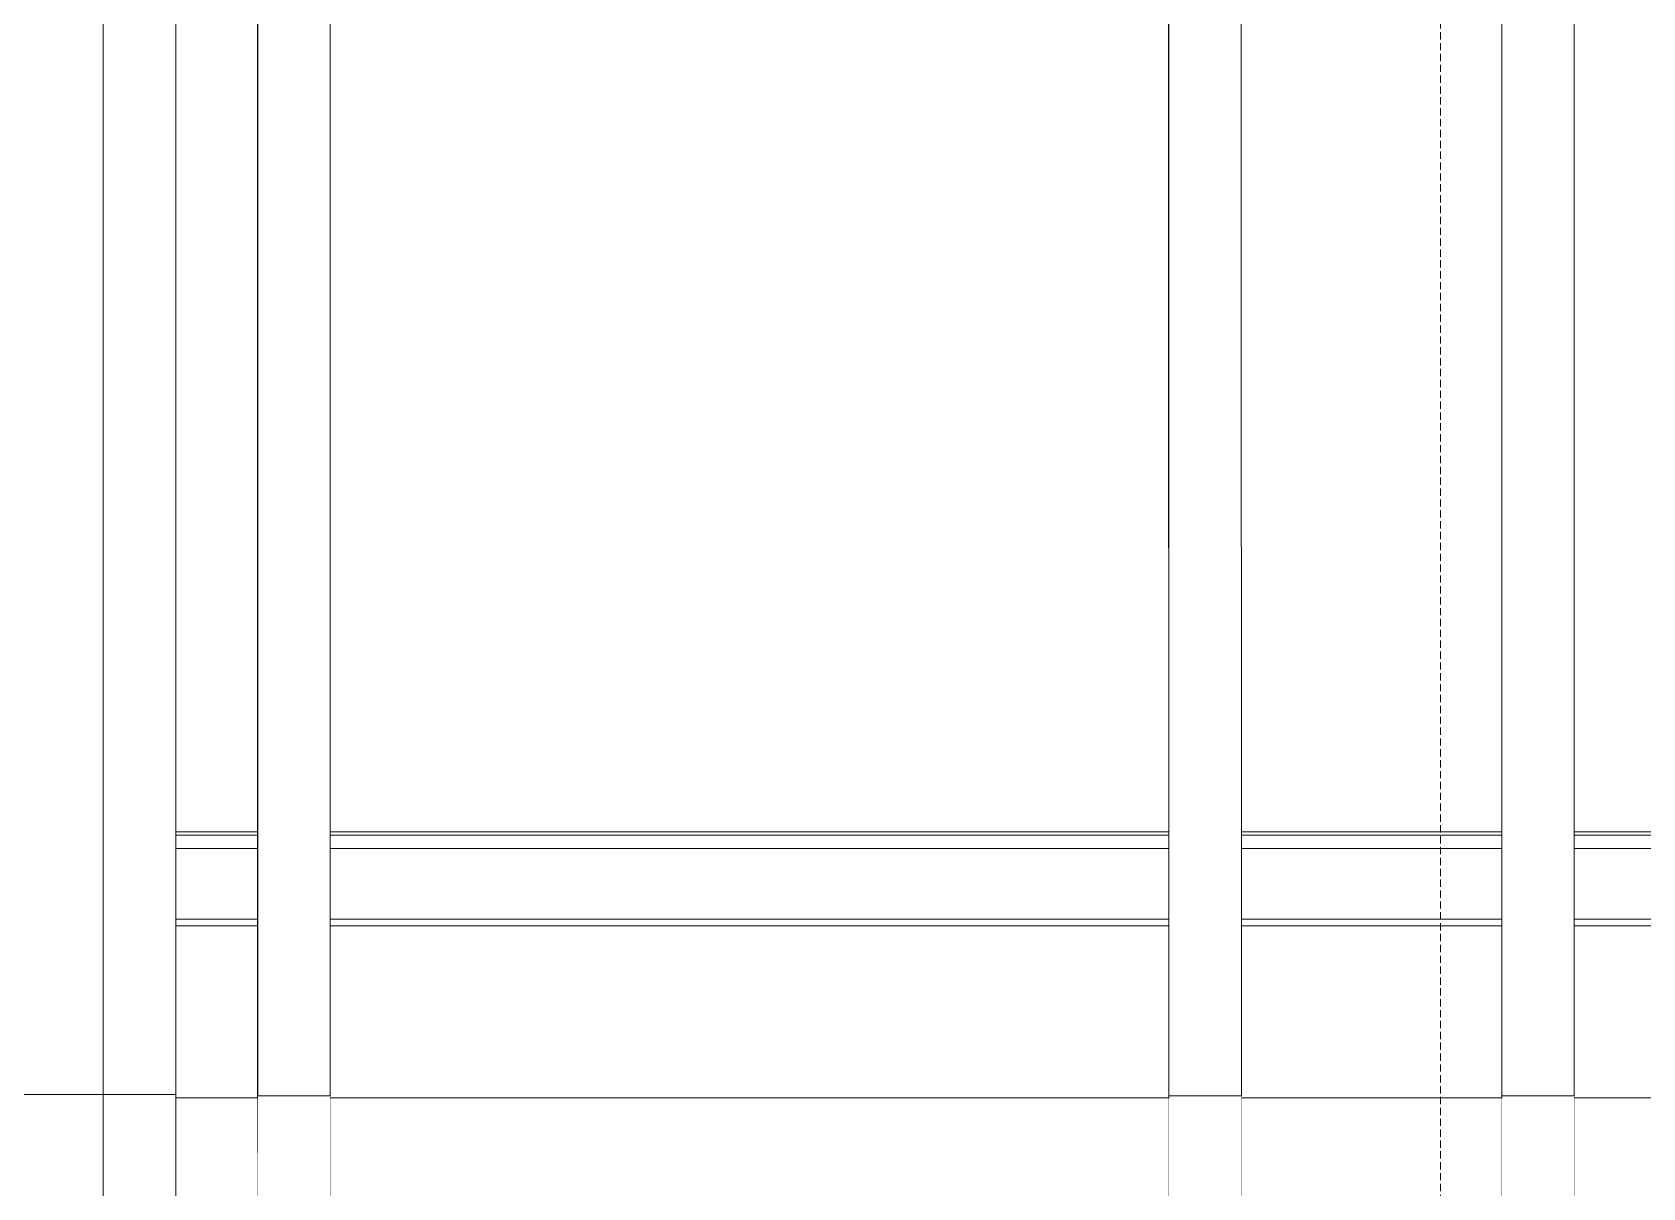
# Model space of a CAD drawing. Header units: millimetres. Extents: x -16985 to -606, y 2122 to 9380.
# Drawn here: x -13073 to -12184, y 6027 to 6665 of the extents above; entities that cross this region are included whole.
import ezdxf

# ---------------------------------------------------------------- set-up
doc = ezdxf.new("R2010")
doc.units = ezdxf.units.MM
for name, pattern in [('K5LT32768', [0]), ('K5LT_DASHED', [6, 4, -2]), ('K5LT_THIN', [0])]:
    doc.linetypes.add(name, pattern=pattern)

msp = doc.modelspace()

# ---------------------------------------------------------------- linework, layer by layer
at = {"color": 7, "linetype": 'K5LT_DASHED', "lineweight": 18}
msp.add_line((-12295.42, 8086.8), (-12295.42, 4065.41), dxfattribs=at)
at = {"color": 7, "linetype": 'K5LT_THIN', "lineweight": 18}
for p, q in [((-13033.55, 6078.19), (-13033.55, 7287.19)), ((-13033.55, 6939.5), (-13033.55, 6078.19)), ((-12993.55, 6939.5), (-12993.55, 6078.19)), ((-12948.35, 6076.19), (-12948.47, 6893.18)), ((-12948.25, 6077.5), (-12948.37, 6894.5)), ((-12405.25, 6077.5), (-12405.37, 6894.5)), ((-12261.56, 6077.5), (-12261.56, 6894.5)), ((-12261.56, 6076.18), (-12261.56, 6893.18)), ((-12908.25, 6077.5), (-12908.36, 6844.55)), ((-12445.35, 6076.19), (-12445.46, 6843.23)), ((-12445.25, 6077.5), (-12445.36, 6844.55)), ((-12221.56, 6077.5), (-12221.56, 6844.54)), ((-12948.37, 6223.25), (-12993.55, 6223.25)), ((-12445.37, 6223.25), (-12908.27, 6223.25)), ((-12261.56, 6223.25), (-12405.27, 6223.25)), ((-11758.56, 6223.25), (-12221.56, 6223.25)), ((-12993.55, 6171.24), (-12948.36, 6171.24)), ((-12908.26, 6171.24), (-12445.37, 6171.24)), ((-12405.27, 6171.24), (-12261.56, 6171.24)), ((-12221.56, 6171.24), (-11758.56, 6171.24)), ((-13093.55, 6078.19), (-13033.55, 6078.19)), ((-13033.55, 5798.19), (-13033.55, 6078.19)), ((-12993.55, 6078.19), (-13033.55, 6078.19)), ((-12993.55, 6078.19), (-12993.55, 5798.19)), ((-12908.25, 6077.5), (-12948.25, 6077.5)), ((-12405.25, 6077.5), (-12445.25, 6077.5)), ((-12221.56, 6077.5), (-12261.56, 6077.5))]:
    msp.add_line(p, q, dxfattribs=at)
at = {"color": 8, "linetype": 'K5LT32768', "lineweight": 15, "true_color": 0x808080}
for p, q in [((-12948.37, 6223.25), (-12993.55, 6223.25)), ((-12948.37, 6221.33), (-12993.55, 6221.33)), ((-12445.37, 6223.25), (-12908.27, 6223.25)), ((-12445.37, 6221.33), (-12908.27, 6221.33)), ((-12261.56, 6223.25), (-12405.27, 6223.25)), ((-12261.56, 6221.33), (-12405.27, 6221.33)), ((-11758.56, 6223.25), (-12221.56, 6223.25)), ((-11758.56, 6221.33), (-12221.56, 6221.33)), ((-12948.37, 6214.03), (-12993.55, 6214.03)), ((-12445.37, 6214.03), (-12908.27, 6214.03)), ((-12261.56, 6214.03), (-12405.27, 6214.03)), ((-11758.56, 6214.03), (-12221.56, 6214.03)), ((-12948.36, 6175.06), (-12993.55, 6175.06)), ((-12445.37, 6175.06), (-12908.26, 6175.06)), ((-12261.56, 6175.06), (-12405.27, 6175.06)), ((-11758.56, 6175.06), (-12221.56, 6175.06)), ((-12948.35, 6076.31), (-12993.55, 6076.31)), ((-12445.35, 6076.31), (-12908.25, 6076.31)), ((-12261.56, 6076.31), (-12405.25, 6076.31)), ((-11758.56, 6076.31), (-12221.56, 6076.31))]:
    msp.add_line(p, q, dxfattribs=at)
at = {"color": 7, "linetype": 'K5LT_THIN', "const_width": 0.18}
for points in [[(-12948.33, 5797.5), (-12948.33, 5832.34), (-12948.33, 5867.19), (-12948.33, 5902.03), (-12948.33, 5936.87), (-12948.34, 5971.71), (-12948.34, 6006.54), (-12948.34, 6041.37), (-12948.35, 6076.19)], [(-12948.23, 5797.5), (-12948.23, 5832.51), (-12948.23, 5867.52), (-12948.23, 5902.53), (-12948.23, 5937.53), (-12948.24, 5972.53), (-12948.24, 6007.53), (-12948.24, 6042.52), (-12948.25, 6077.5)], [(-12908.23, 5797.5), (-12908.23, 5832.51), (-12908.23, 5867.52), (-12908.23, 5902.53), (-12908.23, 5937.53), (-12908.24, 5972.53), (-12908.24, 6007.53), (-12908.24, 6042.52), (-12908.25, 6077.5)], [(-12445.33, 5797.5), (-12445.33, 5832.34), (-12445.33, 5867.19), (-12445.33, 5902.03), (-12445.34, 5936.87), (-12445.34, 5971.71), (-12445.34, 6006.54), (-12445.35, 6041.37), (-12445.35, 6076.19)], [(-12445.23, 5797.5), (-12445.23, 5832.51), (-12445.23, 5867.52), (-12445.23, 5902.53), (-12445.24, 5937.53), (-12445.24, 5972.53), (-12445.24, 6007.53), (-12445.25, 6042.52), (-12445.25, 6077.5)], [(-12405.23, 5797.5), (-12405.23, 5832.51), (-12405.23, 5867.52), (-12405.23, 5902.53), (-12405.24, 5937.53), (-12405.24, 5972.53), (-12405.24, 6007.53), (-12405.25, 6042.52), (-12405.25, 6077.5)], [(-12261.56, 5797.5), (-12261.56, 5832.51), (-12261.56, 5867.52), (-12261.56, 5902.53), (-12261.56, 5937.53), (-12261.56, 5972.53), (-12261.56, 6007.53), (-12261.56, 6042.52), (-12261.56, 6077.5)], [(-12261.56, 5797.5), (-12261.56, 5832.34), (-12261.56, 5867.19), (-12261.56, 5902.03), (-12261.56, 5936.87), (-12261.56, 5971.71), (-12261.56, 6006.54), (-12261.56, 6041.37), (-12261.56, 6076.18)], [(-12221.56, 5797.5), (-12221.56, 5832.51), (-12221.56, 5867.52), (-12221.56, 5902.53), (-12221.56, 5937.53), (-12221.56, 5972.53), (-12221.56, 6007.53), (-12221.56, 6042.52), (-12221.56, 6077.5)]]:
    msp.add_lwpolyline(points, dxfattribs=at)

doc.saveas('drawing.dxf')
